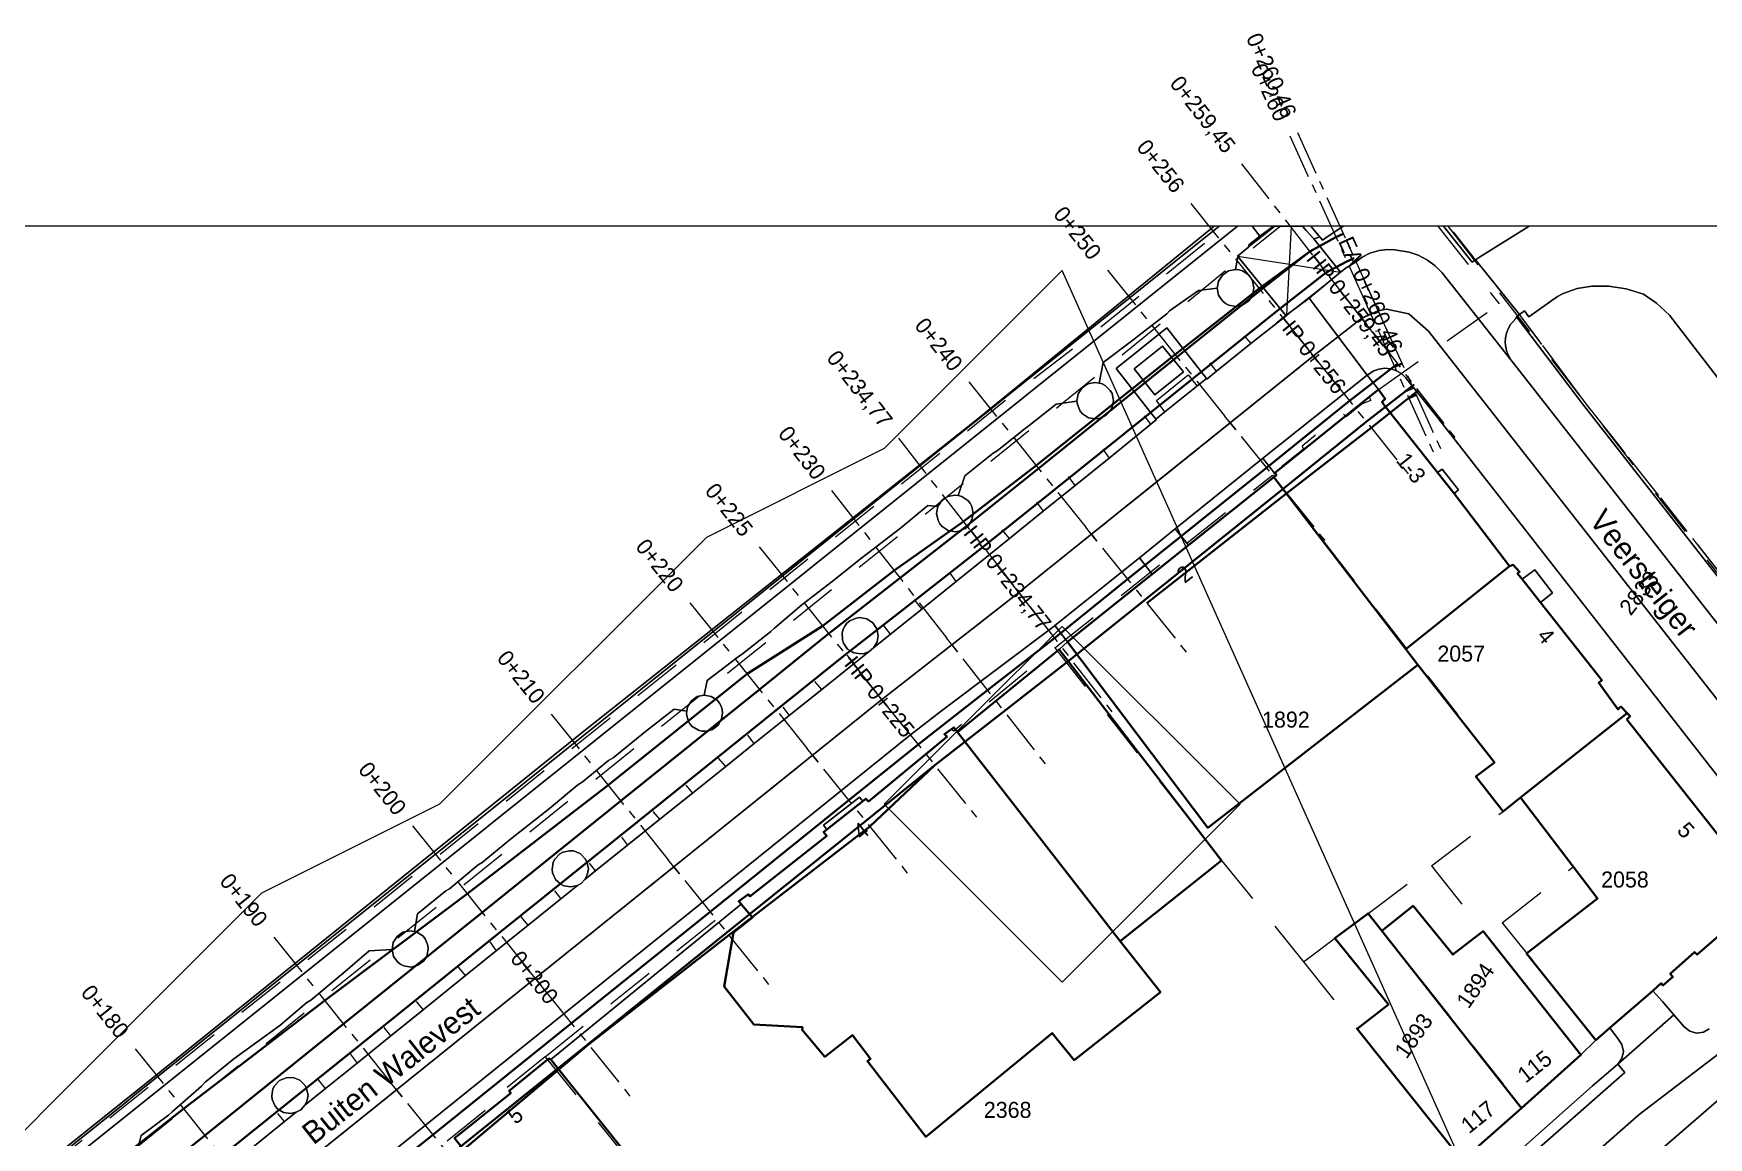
# Model space of a CAD drawing. Header units: metres. Extents: x 0 to 105485, y 0 to 425721.
# Drawn here: x 105034.7 to 105128.8, y 425658.8 to 425720.8 of the extents above; entities that cross this region are included whole.
import ezdxf
from ezdxf.enums import TextEntityAlignment as Align

# ---------------------------------------------------------------- set-up
doc = ezdxf.new("R2010")
doc.units = ezdxf.units.M
doc.header["$MEASUREMENT"] = 0
for name, pattern in [('AM-AS-SO', [16, 10, -2, 2, -2]), ('IE-TERREINAFSCHEIDING_KUNSTMATIG-SO', [11, 4, -1, 4, -2]), ('KG-PERCEEL-SO', [19, 5.5, -4, 5.5, -4]), ('ZZ-CENTER-SO', [8, 5, -1, 1, -1])]:
    doc.linetypes.add(name, pattern=pattern)
for name, color, linetype, lineweight in [('B-XX-AM-AS-G', 10, 'AM-AS-SO', 18), ('B-XX-AM-KILOMETRERING-G', 7, 'Continuous', 18), ('B-XX-AM-KILOMETRERING-T', 7, 'Continuous', 18), ('B-XX-AM-TANGENTPUNT-G', 7, 'Continuous', 18), ('B-XX-AM-TANGENTPUNT-T', 7, 'Continuous', 18), ('B-XX-GK-KADEMUUR-G', 150, 'Continuous', 18), ('B-XX-GR-BOOM-G', 90, 'Continuous', 13), ('B-XX-IE-AFVAL APART PLAATS-G', 7, 'Continuous', 18), ('B-XX-IE-MEUBILAIR-G', 7, 'Continuous', 18), ('B-XX-IE-MEUBILAIR_WATERWEGMEUBILAIR-G', 150, 'Continuous', 18), ('B-XX-IE-MEUBILAIR_WEGMEUBILAIR_AFVALBAK-G', 7, 'Continuous', 18), ('B-XX-IE-TERREINAFSCHEIDING_KUNSTMATIG_HEKWERK-G', 20, 'IE-TERREINAFSCHEIDING_KUNSTMATIG-SO', 18), ('B-XX-KG-GRENS_PERCEEL-G', 150, 'KG-PERCEEL-SO', 18), ('B-XX-KG-GRENS_PERCEEL-T', 150, 'KG-PERCEEL-SO', 18), ('B-XX-OG-BEBOUWING-G', 7, 'Continuous', 35), ('B-XX-OG-BEBOUWING_HUISNUMMER-T', 7, 'Continuous', 18), ('B-XX-OG-BEBOUWING_STRAATNAAM-T', 7, 'Continuous', 18), ('B-XX-OG-BEBOUWING_TRAP-G', 7, 'Continuous', 18), ('B-XX-OG-GRENS-G', 7, 'Continuous', 18), ('B-XX-OG-TERREIN_ERF-G', 7, 'Continuous', 18), ('B-XX-OG-WATER-G', 130, 'Continuous', 18), ('B-XX-VH-GESLOTENVERHARDING_BETON-G', 10, 'Continuous', 18), ('B-XX-VH-ONVERHARD_ZAND-G', 210, 'Continuous', 18), ('B-XX-VH-OPENVERHARDING-G', 90, 'Continuous', 18), ('B-XX-VH-OPENVERHARDING_BETONSTRAATSTEEN-G', 90, 'Continuous', 18), ('B-XX-VH-OPENVERHARDING_TEGEL-G', 90, 'Continuous', 18), ('B-XX-VW-MARKERING-G', 7, 'Continuous', 18), ('N-XX-AL-VERWIJZING_DOORSNEDE-G', 7, 'ZZ-CENTER-SO', 18), ('N-XX-AL-VERWIJZING_DOORSNEDE-T', 7, 'ZZ-CENTER-SO', 18), ('N-XX-AM-AS-G', 10, 'AM-AS-SO', 18), ('N-XX-GR-GRAS_BERM-G', 80, 'Continuous', 35), ('N-XX-GW-TALUD_KRUIN-G', 90, 'Continuous', 35), ('N-XX-GW-TALUD_TEEN-G', 90, 'Continuous', 35), ('N-XX-VH-GESLOTENVERHARDING_ASFALT-G', 10, 'Continuous', 35)]:
    doc.layers.add(name, color=color, linetype=linetype, lineweight=lineweight)
doc.layers.add('GIS-WEGVAKKEN', color=2, linetype='Continuous')

msp = doc.modelspace()

# ---------------------------------------------------------------- linework, layer by layer
at = {"layer": 'B-XX-AM-AS-G', "ltscale": 0.5}
msp.add_lwpolyline([(104908.754, 425540.749), (104908.98, 425541.39), (104909.62, 425542.63), (104910.64, 425543.97), (104911.84, 425545.26), (104917.75, 425550.92), (104919.02, 425552.08), (104922.6, 425555.03), (104992.7, 425611.27), (105082.36, 425683.39), (105090.06, 425689.4), (105106.61, 425702.7), (105109.33, 425704.82), (105110.25, 425705.236)], dxfattribs=at)
at = {"layer": 'B-XX-AM-KILOMETRERING-G', "ltscale": 0.5, "flags": 128}
for points in [[(105110.038, 425704.592), (105109.626, 425705.503)], [(105102.246, 425698.552), (105101.62, 425699.331)], [(105094.451, 425692.287), (105093.825, 425693.067)], [(105086.609, 425686.072), (105085.993, 425686.86)], [(105078.777, 425679.866), (105078.15, 425680.645)], [(105070.985, 425673.598), (105070.358, 425674.378)], [(105063.663, 425666.746), (105062.096, 425668.694)], [(105055.401, 425661.063), (105054.774, 425661.842)]]:
    msp.add_lwpolyline(points, dxfattribs=at)
at = {"layer": 'B-XX-AM-TANGENTPUNT-G', "ltscale": 0.5, "flags": 128}
for points in [[(105110.559, 425703.243), (105108.101, 425706.397)], [(105111.075, 425703.414), (105109.425, 425707.058)], [(105107.863, 425701.141), (105105.357, 425704.259)], [(105091.291, 425687.823), (105088.829, 425690.977)], [(105083.614, 425681.832), (105081.106, 425684.948)]]:
    msp.add_lwpolyline(points, dxfattribs=at)
at = {"layer": 'B-XX-GK-KADEMUUR-G', "ltscale": 0.5}
msp.add_lwpolyline([(104988.189, 425618.588), (105102.35, 425710), (105101.317, 425710), (105084.298, 425696.356), (105083.73, 425695.9), (105062.371, 425678.777), (105061.777, 425678.3), (105040.373, 425661.141), (105039.799, 425660.682), (105017.558, 425642.902)], dxfattribs=at)
msp.add_lwpolyline([(105101.04, 425710), (105087.653, 425699.097), (105065.624, 425681.61), (105041.002, 425661.812), (105022.487, 425646.993), (105006.763, 425634.381), (105006.515, 425634.185), (105006.322, 425633.913), (105016.99, 425642.447), (105017.558, 425642.902), (105039.799, 425660.682), (105040.373, 425661.141), (105061.777, 425678.3), (105062.371, 425678.777), (105083.73, 425695.9), (105084.298, 425696.356), (105101.317, 425710)], close=True, dxfattribs=at)
at = {"layer": 'B-XX-GR-BOOM-G', "color": 0, "true_color": 0x604a38}
for points in [[(105102.258, 425706.62, 2.837), (105102.258, 425706.62, 5.637)], [(105122.321, 425706.183, 3.499), (105122.321, 425706.183, 6.299)], [(105119.733, 425704.763, 3.452), (105119.733, 425704.763, 6.252)], [(105125.827, 425703.093, 3.458), (105125.827, 425703.093, 6.258)], [(105121.433, 425702.425, 3.494), (105121.433, 425702.425, 6.294)], [(105094.292, 425700.159, 2.793), (105094.292, 425700.159, 5.593)], [(105128.745, 425696.277, 3.37), (105128.745, 425696.277, 6.17)], [(105086.502, 425693.817, 2.717), (105086.502, 425693.817, 5.517)], [(105081.079, 425686.874, 2.743), (105081.079, 425686.874, 5.543)], [(105072.356, 425682.539, 2.645), (105072.356, 425682.539, 5.445)], [(105064.982, 425673.683, 2.58), (105064.982, 425673.683, 5.38)], [(105055.842, 425669.359, 2.462), (105055.842, 425669.359, 5.262)], [(105049.223, 425661.119, 2.494), (105049.223, 425661.119, 5.294)], [(105080.991, 425659.439, 3.208), (105080.991, 425659.439, 6.008)]]:
    msp.add_polyline3d(points, dxfattribs=at)
at = {"layer": 'B-XX-IE-AFVAL APART PLAATS-G', "color": 0, "true_color": 0x604a38}
for points in [[(105098, 425702, 2.913), (105098, 425702, 4.413)], [(105096.271, 425699.47, 2.84), (105096.271, 425699.47, 4.34)]]:
    msp.add_polyline3d(points, dxfattribs=at)
at = {"layer": 'B-XX-IE-MEUBILAIR-G', "color": 0, "true_color": 0x604a38}
for points in [[(105106.445, 425709.537, 2.841), (105106.445, 425709.537, 4.341)], [(105111.446, 425708.975, 2.892), (105111.446, 425708.975, 4.392)], [(105108.722, 425707.824, 2.891), (105108.722, 425707.824, 4.391)], [(105109.441, 425706.902, 2.935), (105109.441, 425706.902, 4.435)], [(105093.65, 425702.681, 2.744), (105093.65, 425702.681, 4.244)], [(105112.324, 425700.784, 2.97), (105112.324, 425700.784, 4.47)], [(105097.309, 425700.266, 2.888), (105097.309, 425700.266, 5.888)], [(105112.353, 425699.96, 2.958), (105112.353, 425699.96, 5.958)], [(105112.353, 425698.633, 3.02), (105112.353, 425698.633, 4.52)], [(105104.776, 425697.745, 2.86), (105104.776, 425697.745, 4.36)], [(105114.055, 425697.765, 3.039), (105114.055, 425697.765, 6.039)], [(105103.779, 425696.743, 2.855), (105103.779, 425696.743, 5.855)], [(105116.006, 425695.351, 3.098), (105116.006, 425695.351, 6.098)], [(105117.837, 425692.991, 3.152), (105117.837, 425692.991, 6.152)], [(105119.708, 425690.541, 3.182), (105119.708, 425690.541, 6.182)], [(105086.428, 425688.124, 2.775), (105086.428, 425688.124, 4.275)], [(105121.663, 425688.106, 3.234), (105121.663, 425688.106, 6.234)], [(105092.218, 425687.417, 2.731), (105092.218, 425687.417, 5.731)], [(105089.747, 425685.783, 2.729), (105089.747, 425685.783, 4.229)], [(105123.466, 425685.748, 3.276), (105123.466, 425685.748, 6.276)], [(105125.814, 425682.942, 3.37), (105125.814, 425682.942, 6.37)], [(105127.768, 425680.27, 3.442), (105127.768, 425680.27, 6.442)], [(105058.989, 425674.897, 2.409), (105058.989, 425674.897, 3.909)], [(105072.832, 425672.443, 2.58), (105072.832, 425672.443, 4.08)], [(105051.724, 425669.097, 2.344), (105051.724, 425669.097, 3.844)], [(105067.562, 425668.923, 2.538), (105067.562, 425668.923, 4.038)], [(105127.048, 425666.344, 3.669), (105127.048, 425666.344, 6.669)], [(105128.58, 425665.416, 3.606), (105128.58, 425665.416, 6.606)], [(105064.667, 425664.035, 2.565), (105064.667, 425664.035, 4.065)], [(105123.561, 425663.347, 3.641), (105123.561, 425663.347, 6.641)], [(105121.428, 425661.48, 3.618), (105121.428, 425661.48, 6.618)], [(105058.735, 425661.101, 2.485), (105058.735, 425661.101, 3.985)], [(105121.045, 425660.536, 3.62), (105121.045, 425660.536, 5.12)], [(105119.159, 425659.428, 3.619), (105119.159, 425659.428, 6.619)]]:
    msp.add_polyline3d(points, dxfattribs=at)
at = {"layer": 'B-XX-IE-MEUBILAIR_WATERWEGMEUBILAIR-G', "color": 0, "true_color": 0x604a38}
for points in [[(105101.271, 425707.661, 2.804), (105101.271, 425707.661, 4.304)], [(105094.275, 425704.66, 2.727), (105094.275, 425704.66, 4.227)], [(105083.119, 425695.786, 2.618), (105083.119, 425695.786, 4.118)], [(105085.426, 425695.072, 2.65), (105085.426, 425695.072, 4.15)], [(105071.907, 425686.881, 2.429), (105071.907, 425686.881, 3.929)], [(105071.362, 425683.699, 2.612), (105071.362, 425683.699, 4.112)], [(105060.834, 425678.158, 2.391), (105060.834, 425678.158, 3.891)], [(105054.889, 425670.49, 2.401), (105054.889, 425670.49, 3.901)], [(105050.203, 425669.365, 2.309), (105050.203, 425669.365, 3.809)], [(105039.173, 425660.706, 2.231), (105039.173, 425660.706, 3.731)]]:
    msp.add_polyline3d(points, dxfattribs=at)
at = {"layer": 'B-XX-IE-MEUBILAIR_WEGMEUBILAIR_AFVALBAK-G', "color": 0, "true_color": 0x604a38}
msp.add_polyline3d([(105114.035, 425709.727, 3), (105114.035, 425709.727, 4.5)], dxfattribs=at)
at = {"layer": 'B-XX-IE-TERREINAFSCHEIDING_KUNSTMATIG_HEKWERK-G', "ltscale": 0.5, "flags": 128}
for points in [[(105115.728, 425708.105), (105114.218, 425710)], [(105118.194, 425705.026), (105115.728, 425708.105)], [(105130.979, 425688.581), (105121.947, 425700), (105118.194, 425705.026)]]:
    msp.add_lwpolyline(points, dxfattribs=at)
at = {"layer": 'B-XX-IE-TERREINAFSCHEIDING_KUNSTMATIG_HEKWERK-G', "color": 0, "ltscale": 0.5, "true_color": 0x8c7868}
for points in [[(105115.728, 425708.105, 3.081), (105114.218, 425710, 3.013)], [(105118.194, 425705.026, 3.25), (105116.961, 425706.566, 3.163), (105115.728, 425708.105, 3.081)], [(105130.979, 425688.581, 3.375), (105129.173, 425690.865, 3.292), (105127.366, 425693.149, 3.354), (105125.56, 425695.432, 3.371), (105123.753, 425697.716, 3.315), (105121.947, 425700, 3.276), (105120.696, 425701.675, 3.271), (105119.445, 425703.351, 3.311), (105118.194, 425705.026, 3.25)]]:
    msp.add_polyline3d(points, dxfattribs=at)
at = {"layer": 'B-XX-KG-GRENS_PERCEEL-G', "ltscale": 0.5, "flags": 128}
for points in [[(104925.279, 425566.445), (104931.178, 425572.18), (104938.894, 425579.771), (104955.444, 425592.789), (104971.281, 425605.474), (104988.867, 425619.423), (105000, 425628.403), (105008.053, 425635.091), (105031.76, 425654.106), (105060.197, 425676.823), (105089.053, 425700), (105094.55, 425704.236), (105101.68, 425710)], [(104940.248, 425577.935), (104954.517, 425589.239), (104969.941, 425601.563), (105000, 425625.681), (105004.34, 425629.216), (105020.105, 425641.933), (105047.531, 425663.873), (105075.134, 425686.023), (105085.069, 425694.023), (105092.463, 425700), (105104.745, 425710)], [(105113.599, 425710), (105117.046, 425705.625)], [(105114.158, 425710), (105136.951, 425680.656), (105139.665, 425680.227), (105149.853, 425688.187), (105149.941, 425688.078)], [(105110.254, 425700.8), (105117.046, 425705.625)], [(105110.254, 425700.8), (105109.751, 425700.38), (105109.842, 425700.202), (105109.348, 425700), (105108.443, 425699.276), (105108.264, 425699.454), (105105.973, 425697.633), (105106.063, 425697.455), (105104.784, 425696.44), (105104.605, 425696.559), (105104.159, 425696.2), (105104.308, 425695.992)], [(105110.254, 425700.8), (105110.644, 425700.297), (105110.467, 425700.117), (105110.537, 425700), (105113.572, 425696.127), (105113.839, 425696.336), (105114.765, 425695.176), (105114.527, 425694.967), (105117.632, 425690.892), (105117.84, 425690.952), (105118.198, 425690.565), (105118.079, 425690.476), (105122.826, 425684.467), (105122.647, 425684.318), (105123.752, 425682.8), (105123.871, 425683.009), (105124.246, 425682.614)], [(105092.083, 425686.29), (105104.308, 425695.992)], [(105104.308, 425695.992), (105116.787, 425679.84), (105115.746, 425679.063), (105117.268, 425677.1)], [(105074.324, 425672.051), (105074.86, 425672.44), (105074.95, 425672.321), (105079.263, 425675.724), (105079.084, 425675.932), (105081.463, 425677.813), (105081.613, 425677.664), (105086.044, 425681.306), (105085.866, 425681.424), (105086.282, 425681.723), (105086.401, 425681.634), (105092.083, 425686.29)], [(105092.083, 425686.29), (105101.456, 425674.332)], [(105124.246, 425682.614), (105118.25, 425677.876), (105121.213, 425673.987)], [(105132.14, 425672.598), (105131.632, 425673.163), (105131.513, 425673.044), (105124.229, 425682.265), (105124.408, 425682.444), (105124.246, 425682.614)], [(105113.249, 425674.039), (105117.268, 425677.1)], [(105101.456, 425674.332), (105106.053, 425668.651)], [(105109.682, 425671.368), (105113.249, 425674.039)], [(105113.249, 425674.039), (105121.641, 425663.406)], [(105117.222, 425670.842), (105121.213, 425673.987)], [(105122.473, 425664.241), (105126.161, 425667.435), (105126.251, 425667.316), (105126.816, 425667.793), (105126.667, 425667.972), (105128.035, 425669.195), (105128.184, 425669.047), (105130.236, 425670.837), (105130.087, 425671.016), (105131.515, 425672.299), (105131.634, 425672.18), (105132.14, 425672.598)], [(105063.438, 425663.305), (105074.324, 425672.051)], [(105106.053, 425668.651), (105109.682, 425671.368)], [(105109.682, 425671.368), (105118.323, 425660.448)], [(105117.222, 425670.842), (105122.473, 425664.241)], [(105106.053, 425668.651), (105114.979, 425657.467)], [(105121.641, 425663.406), (105122.473, 425664.241)], [(105063.438, 425663.305), (105061.158, 425661.458), (105061.304, 425661.268), (105054.913, 425656.119), (105054.781, 425656.291), (105052.609, 425654.531), (105052.736, 425654.365)], [(105063.438, 425663.305), (105085.348, 425636.177)], [(105118.323, 425660.448), (105121.641, 425663.406)], [(105114.979, 425657.467), (105118.323, 425660.448)]]:
    msp.add_lwpolyline(points, dxfattribs=at)
at = {"layer": 'B-XX-OG-BEBOUWING-G', "ltscale": 0.5}
for points in [[(105114.523, 425694.963), (105113.59, 425696.141), (105110.537, 425700), (105110.467, 425700.117), (105110.644, 425700.297), (105110.267, 425700.813), (105104.43, 425696.11), (105104.535, 425696.012), (105104.385, 425695.892), (105111.812, 425686.224), (105117.632, 425690.892)], [(105104.385, 425695.892), (105099.587, 425692.057), (105097.553, 425690.432), (105092.801, 425686.634), (105100.679, 425676.178), (105112.488, 425685.343), (105111.812, 425686.224)], [(105119.37, 425688.842), (105118.341, 425690.144), (105118.079, 425690.476), (105118.198, 425690.565), (105117.84, 425690.952), (105117.632, 425690.892), (105111.812, 425686.224), (105112.488, 425685.343), (105116.787, 425679.84), (105115.746, 425679.063), (105117.268, 425677.1), (105118.25, 425677.876), (105124.246, 425682.614), (105123.888, 425682.99), (105123.725, 425682.836), (105122.647, 425684.318), (105122.826, 425684.467)], [(105095.745, 425669.795), (105101.456, 425674.332), (105092.323, 425686.203), (105086.615, 425681.553)], [(105124.246, 425682.614), (105118.25, 425677.876), (105122.579, 425672.194), (105118.593, 425669.119), (105122.473, 425664.241), (105123.263, 425664.925), (105125.679, 425667.017), (105126.161, 425667.435), (105126.251, 425667.316), (105126.816, 425667.793), (105126.667, 425667.972), (105128.035, 425669.195), (105128.184, 425669.047), (105130.236, 425670.837), (105130.087, 425671.016), (105131.515, 425672.299), (105131.634, 425672.18), (105132.14, 425672.598), (105131.632, 425673.163), (105131.513, 425673.044), (105124.229, 425682.265), (105124.408, 425682.444)], [(105081.286, 425677.673), (105079.271, 425676.08), (105079.084, 425675.932), (105079.263, 425675.724), (105074.95, 425672.321), (105074.86, 425672.44), (105074.324, 425672.051), (105074.459, 425671.89), (105075.101, 425671.129), (105074.03, 425670.294), (105073.499, 425667.254), (105075.17, 425665.113), (105077.911, 425664.968), (105077.882, 425664.819), (105079.165, 425663.303), (105080.712, 425664.526), (105081.727, 425663.188), (105081.548, 425663.068), (105084.832, 425658.814), (105091.941, 425664.635), (105093.165, 425663.118), (105098.014, 425666.939), (105095.745, 425669.795), (105086.615, 425681.553), (105086.411, 425681.816), (105085.88, 425681.433), (105086.016, 425681.285), (105081.613, 425677.664), (105081.463, 425677.813)], [(105110.459, 425670.386), (105118.297, 425660.425), (105121.641, 425663.406), (105116.148, 425670.366), (105114.452, 425669.053), (105112.214, 425671.789)], [(105110.459, 425670.386), (105109.682, 425671.368), (105107.808, 425669.965), (105110.823, 425666.247), (105109.068, 425664.873), (105114.845, 425657.636), (105114.979, 425657.467), (105118.297, 425660.425)], [(105063.887, 425662.982), (105063.756, 425663.146), (105063.652, 425663.204), (105061.414, 425661.384), (105061.505, 425661.266), (105058.348, 425658.722), (105075.567, 425637.097), (105081.008, 425641.597)]]:
    msp.add_lwpolyline(points, close=True, dxfattribs=at)
at = {"layer": 'B-XX-OG-BEBOUWING_TRAP-G', "ltscale": 0.5}
msp.add_lwpolyline([(105081.286, 425677.673), (105081.106, 425677.901), (105079.083, 425676.319), (105079.271, 425676.08)], close=True, dxfattribs=at)
at = {"layer": 'B-XX-OG-GRENS-G'}
msp.add_polyline3d([(105327.5, 425182.5, 1.298), (105092.5, 425707.5, 2.772), (105087.5, 425702.5, 2.597), (105082.5, 425697.5, 2.5), (105072.5, 425692.5, 2.467), (105067.5, 425687.5, 2.423), (105062.5, 425682.5, 2.338), (105057.5, 425677.5, 2.328), (105047.5, 425672.5, 2.318), (105042.5, 425667.5, 2.29), (105037.5, 425662.5, 2.122), (105032.5, 425657.5, 2.213)], dxfattribs=at)
msp.add_polyline3d([(105092.5, 425687.5, 2.804), (105102.5, 425677.5, 3.188), (105097.5, 425672.5, 3.361), (105092.5, 425667.5, 3.333), (105082.5, 425677.5, 2.709), (105087.5, 425682.5, 2.807)], close=True, dxfattribs=at)
at = {"layer": 'B-XX-OG-TERREIN_ERF-G', "ltscale": 0.5}
msp.add_lwpolyline([(105113.925, 425710), (105115.532, 425707.977), (105115.728, 425708.105), (105115.947, 425708.247), (105118.729, 425710)], close=True, dxfattribs=at)
for points in [[(105136.907, 425710), (105118.729, 425710), (105115.947, 425708.247), (105115.728, 425708.105), (105118.194, 425705.026), (105118.467, 425705.229), (105118.714, 425704.904), (105120.336, 425706.045), (105120.649, 425706.208), (105121.437, 425706.493), (105122.266, 425706.623), (105123.193, 425706.624), (105124.192, 425706.473), (105125.155, 425706.166), (105125.883, 425705.67), (105126.621, 425704.986), (105132.895, 425696.848)], [(105132.895, 425696.848), (105126.621, 425704.986), (105125.883, 425705.67), (105125.155, 425706.166), (105124.192, 425706.473), (105123.193, 425706.624), (105122.266, 425706.623), (105121.437, 425706.493), (105120.649, 425706.208), (105120.336, 425706.045), (105118.714, 425704.904), (105118.467, 425705.229), (105118.194, 425705.026), (105118.023, 425704.899), (105121.735, 425700), (105130.772, 425688.442)], [(105114.845, 425657.636), (105109.068, 425664.873), (105110.823, 425666.247), (105107.808, 425669.965), (105109.682, 425671.368), (105110.459, 425670.386), (105112.214, 425671.789), (105114.452, 425669.053), (105116.148, 425670.366), (105121.641, 425663.406), (105122.473, 425664.241), (105118.593, 425669.119), (105122.579, 425672.194), (105118.25, 425677.876), (105117.268, 425677.1), (105115.746, 425679.063), (105116.787, 425679.84), (105112.488, 425685.343), (105100.679, 425676.178), (105092.801, 425686.634), (105092.323, 425686.203), (105101.456, 425674.332), (105095.745, 425669.795), (105098.014, 425666.939), (105093.165, 425663.118), (105091.941, 425664.635), (105084.832, 425658.814), (105081.548, 425663.068), (105081.727, 425663.188), (105080.712, 425664.526), (105079.165, 425663.303), (105077.882, 425664.819), (105077.911, 425664.968), (105075.17, 425665.113), (105073.499, 425667.254), (105074.03, 425670.294), (105075.101, 425671.129), (105074.459, 425671.89), (105063.756, 425663.146), (105063.887, 425662.982), (105081.008, 425641.597)]]:
    msp.add_lwpolyline(points, dxfattribs=at)
at = {"layer": 'B-XX-OG-WATER-G', "ltscale": 0.5}
msp.add_lwpolyline([(104941.903, 425710), (105006.515, 425634.185), (105006.763, 425634.381), (105022.487, 425646.993), (105041.002, 425661.812), (105065.624, 425681.61), (105087.653, 425699.097), (105101.04, 425710)], close=True, dxfattribs=at)
at = {"layer": 'B-XX-VH-GESLOTENVERHARDING_BETON-G', "ltscale": 0.5}
for points in [[(105097.697, 425700.521), (105099.304, 425701.804), (105098.126, 425703.244), (105096.537, 425701.975)], [(105113.59, 425696.141), (105114.523, 425694.963), (105114.765, 425695.176), (105113.839, 425696.336)], [(105099.587, 425692.057), (105098.848, 425692.982), (105096.83, 425691.358), (105097.553, 425690.432)], [(105118.341, 425690.144), (105119.37, 425688.842), (105120.047, 425689.377), (105119.062, 425690.686)]]:
    msp.add_lwpolyline(points, close=True, dxfattribs=at)
at = {"layer": 'B-XX-VH-ONVERHARD_ZAND-G', "ltscale": 0.5}
for points in [[(105101.205, 425706.514), (105101.287, 425706.118), (105101.384, 425705.94), (105101.515, 425705.784), (105101.673, 425705.656), (105101.853, 425705.562), (105102.25, 425705.487), (105102.646, 425705.571), (105102.979, 425705.799), (105103.199, 425706.138), (105103.273, 425706.521), (105103.194, 425706.918), (105103.098, 425707.097), (105102.969, 425707.253), (105102.632, 425707.477), (105102.438, 425707.536), (105102.235, 425707.555), (105101.839, 425707.474), (105101.504, 425707.248), (105101.282, 425706.911)], [(105094.573, 425701.166), (105094.338, 425701.211), (105093.944, 425701.128), (105093.612, 425700.9), (105093.394, 425700.561), (105093.323, 425700.165), (105093.347, 425699.964), (105093.509, 425699.596), (105093.642, 425699.443), (105093.982, 425699.228), (105094.379, 425699.161), (105094.58, 425699.187), (105094.946, 425699.353), (105095.221, 425699.648), (105095.309, 425699.83), (105095.373, 425700.186), (105095.294, 425700.581), (105095.198, 425700.759), (105094.912, 425701.042), (105094.733, 425701.136)], [(105086.658, 425694.861), (105086.456, 425694.879), (105086.061, 425694.798), (105085.883, 425694.701), (105085.728, 425694.571), (105085.507, 425694.233), (105085.433, 425693.836), (105085.518, 425693.442), (105085.616, 425693.264), (105085.747, 425693.11), (105086.086, 425692.891), (105086.483, 425692.82), (105086.685, 425692.844), (105087.054, 425693.006), (105087.208, 425693.138), (105087.424, 425693.479), (105087.493, 425693.85), (105087.414, 425694.245), (105087.318, 425694.424), (105087.189, 425694.58), (105086.853, 425694.803)], [(105082.079, 425687.362), (105081.854, 425687.695), (105081.518, 425687.915), (105081.123, 425687.989), (105080.922, 425687.966), (105080.554, 425687.806), (105080.4, 425687.675), (105080.276, 425687.517), (105080.184, 425687.336), (105080.131, 425687.142), (105080.141, 425686.74), (105080.205, 425686.549), (105080.439, 425686.222), (105080.567, 425686.143), (105080.781, 425686.011), (105081.177, 425685.948), (105081.377, 425685.976), (105081.655, 425686.094), (105081.897, 425686.288), (105082.098, 425686.625), (105082.158, 425686.968)], [(105072.375, 425683.635), (105071.984, 425683.548), (105071.657, 425683.318), (105071.445, 425682.978), (105071.405, 425682.732), (105071.38, 425682.583), (105071.474, 425682.194), (105071.576, 425682.02), (105071.711, 425681.871), (105072.054, 425681.665), (105072.249, 425681.616), (105072.45, 425681.607), (105072.649, 425681.638), (105072.838, 425681.708), (105073.156, 425681.951), (105073.356, 425682.298), (105073.408, 425682.62), (105073.389, 425682.821), (105073.329, 425683.013), (105073.234, 425683.19), (105073.105, 425683.344), (105072.769, 425683.563)], [(105065.869, 425673.87), (105065.79, 425674.264), (105065.694, 425674.441), (105065.408, 425674.723), (105065.035, 425674.873), (105064.834, 425674.89), (105064.442, 425674.805), (105064.266, 425674.707), (105063.988, 425674.417), (105063.897, 425674.237), (105063.83, 425673.841), (105063.855, 425673.641), (105064.021, 425673.275), (105064.314, 425673.002), (105064.496, 425672.913), (105064.893, 425672.851), (105065.257, 425672.938), (105065.456, 425673.05), (105065.662, 425673.263), (105065.811, 425673.531)], [(105056.093, 425670.342), (105055.843, 425670.388), (105055.451, 425670.303), (105055.121, 425670.074), (105054.906, 425669.735), (105054.839, 425669.339), (105054.929, 425668.948), (105055.164, 425668.622), (105055.324, 425668.5), (105055.506, 425668.412), (105055.902, 425668.35), (105056.292, 425668.446), (105056.614, 425668.686), (105056.734, 425668.848), (105056.819, 425669.031), (105056.877, 425669.369), (105056.857, 425669.57), (105056.702, 425669.94), (105056.573, 425670.095), (105056.238, 425670.315)], [(105050.059, 425660.799), (105050.116, 425661.134), (105050.037, 425661.527), (105049.983, 425661.627), (105049.941, 425661.704), (105049.655, 425661.986), (105049.283, 425662.135), (105048.881, 425662.129), (105048.514, 425661.969), (105048.237, 425661.678), (105048.146, 425661.498), (105048.079, 425661.103), (105048.105, 425660.903), (105048.271, 425660.538), (105048.405, 425660.387), (105048.747, 425660.177), (105049.144, 425660.116), (105049.453, 425660.19), (105049.706, 425660.317), (105049.946, 425660.588)]]:
    msp.add_lwpolyline(points, close=True, dxfattribs=at)
at = {"layer": 'B-XX-VH-OPENVERHARDING-G', "ltscale": 0.5}
for points in [[(105040.419, 425657.609), (105040.748, 425658.889), (105042.274, 425660.018), (105042.492, 425660.219), (105044.123, 425661.656), (105044.332, 425661.875), (105045.951, 425663.199), (105048.527, 425665.06), (105050.054, 425666.358), (105050.283, 425666.485), (105051.87, 425667.814), (105052.08, 425667.98), (105053.552, 425669.261), (105054.839, 425669.339), (105054.906, 425669.735), (105055.121, 425670.074), (105055.451, 425670.303), (105055.843, 425670.388), (105056.093, 425670.342), (105056.277, 425671.336), (105057.863, 425672.638), (105058.058, 425672.749), (105059.681, 425674.092), (105059.895, 425674.231), (105061.492, 425675.533), (105063.686, 425677.268), (105065.269, 425678.585), (105065.527, 425678.743), (105066.994, 425679.954), (105067.26, 425680.108), (105068.87, 425681.416), (105069.077, 425681.589), (105070.688, 425682.85), (105071.405, 425682.732), (105071.445, 425682.978), (105071.657, 425683.318), (105071.984, 425683.548), (105072.375, 425683.635), (105072.544, 425684.451), (105074.292, 425685.784), (105074.522, 425685.954), (105076.131, 425687.217), (105076.328, 425687.396), (105077.865, 425688.705), (105079.734, 425690.145), (105081.163, 425691.292), (105081.549, 425691.591), (105083.089, 425692.782), (105083.4, 425693.013), (105084.951, 425694.297), (105085.507, 425694.233), (105085.728, 425694.571), (105085.883, 425694.701), (105086.061, 425694.798), (105086.456, 425694.879), (105086.658, 425694.861), (105087.017, 425695.953), (105088.614, 425697.242), (105088.834, 425697.371), (105090.415, 425698.623), (105090.643, 425698.793), (105092.152, 425699.988), (105093.323, 425700.165), (105093.394, 425700.561), (105093.612, 425700.9), (105093.944, 425701.128), (105094.338, 425701.211), (105094.573, 425701.166), (105094.795, 425702.338), (105096.544, 425703.634), (105096.734, 425703.788), (105098.366, 425705.074), (105098.517, 425705.238), (105100.156, 425706.372), (105101.205, 425706.514), (105101.282, 425706.911), (105101.504, 425707.248), (105101.839, 425707.474), (105102.235, 425707.555), (105102.358, 425708.298), (105102.344, 425708.316), (105102.962, 425708.808), (105102.978, 425708.948), (105103.61, 425709.429), (105103.169, 425710), (105102.35, 425710), (104988.189, 425618.588)], [(105046.804, 425658.052), (105048.795, 425659.659), (105049.453, 425660.19), (105049.144, 425660.116), (105048.747, 425660.177), (105048.405, 425660.387), (105048.271, 425660.538), (105048.105, 425660.903), (105048.079, 425661.103), (105048.146, 425661.498), (105048.237, 425661.678), (105048.514, 425661.969), (105048.881, 425662.129), (105049.283, 425662.135), (105049.655, 425661.986), (105049.941, 425661.704), (105049.983, 425661.627), (105050.037, 425661.527), (105050.116, 425661.134), (105050.059, 425660.799), (105049.946, 425660.588), (105051.105, 425661.524), (105052.878, 425662.956), (105054.77, 425664.484), (105056.581, 425665.946), (105058.966, 425667.873), (105060.697, 425669.27), (105062.479, 425670.709), (105064.321, 425672.187), (105065.257, 425672.938), (105064.893, 425672.851), (105064.496, 425672.913), (105064.314, 425673.002), (105064.021, 425673.275), (105063.855, 425673.641), (105063.83, 425673.841), (105063.897, 425674.237), (105063.988, 425674.417), (105064.266, 425674.707), (105064.442, 425674.805), (105064.834, 425674.89), (105065.035, 425674.873), (105065.408, 425674.723), (105065.694, 425674.441), (105065.79, 425674.264), (105065.869, 425673.87), (105065.811, 425673.531), (105065.662, 425673.263), (105066.269, 425673.75), (105068.077, 425675.201), (105069.891, 425676.656), (105071.72, 425678.123), (105073.587, 425679.621), (105075.19, 425680.907), (105077.157, 425682.485), (105078.98, 425683.948), (105080.804, 425685.411), (105081.655, 425686.094), (105081.377, 425685.976), (105081.177, 425685.948), (105080.781, 425686.011), (105080.567, 425686.143), (105080.439, 425686.222), (105080.205, 425686.549), (105080.141, 425686.74), (105080.131, 425687.142), (105080.184, 425687.336), (105080.276, 425687.517), (105080.4, 425687.675), (105080.554, 425687.806), (105080.922, 425687.966), (105081.123, 425687.989), (105081.518, 425687.915), (105081.854, 425687.695), (105082.079, 425687.362), (105082.158, 425686.968), (105082.098, 425686.625), (105081.897, 425686.288), (105082.854, 425687.056), (105084.6, 425688.457), (105086.545, 425690.028), (105089.526, 425692.436), (105091.428, 425693.972), (105093.221, 425695.42), (105095.127, 425696.96), (105097.482, 425698.863), (105097.782, 425699.105), (105097.755, 425699.14), (105095.533, 425701.989), (105098.383, 425704.273), (105100.602, 425701.424), (105100.622, 425701.398), (105101.165, 425701.837), (105103.102, 425703.402), (105105.075, 425704.953), (105105.063, 425704.968), (105102.358, 425708.298), (105102.235, 425707.555), (105102.438, 425707.536), (105102.632, 425707.477), (105102.969, 425707.253), (105103.098, 425707.097), (105103.194, 425706.918), (105103.273, 425706.521), (105103.199, 425706.138), (105102.979, 425705.799), (105102.646, 425705.571), (105102.25, 425705.487), (105101.853, 425705.562), (105101.673, 425705.656), (105101.515, 425705.784), (105101.384, 425705.94), (105101.287, 425706.118), (105101.205, 425706.514), (105100.156, 425706.372), (105098.517, 425705.238), (105098.366, 425705.074), (105096.734, 425703.788), (105096.544, 425703.634), (105094.795, 425702.338), (105094.573, 425701.166), (105094.733, 425701.136), (105094.912, 425701.042), (105095.198, 425700.759), (105095.294, 425700.581), (105095.373, 425700.186), (105095.309, 425699.83), (105095.221, 425699.648), (105094.946, 425699.353), (105094.58, 425699.187), (105094.379, 425699.161), (105093.982, 425699.228), (105093.642, 425699.443), (105093.509, 425699.596), (105093.347, 425699.964), (105093.323, 425700.165), (105092.152, 425699.988), (105090.643, 425698.793), (105090.415, 425698.623), (105088.834, 425697.371), (105088.614, 425697.242), (105087.017, 425695.953), (105086.658, 425694.861), (105086.853, 425694.803), (105087.189, 425694.58), (105087.318, 425694.424), (105087.414, 425694.245), (105087.493, 425693.85), (105087.424, 425693.479), (105087.208, 425693.138), (105087.054, 425693.006), (105086.685, 425692.844), (105086.483, 425692.82), (105086.086, 425692.891), (105085.747, 425693.11), (105085.616, 425693.264), (105085.518, 425693.442), (105085.433, 425693.836), (105085.507, 425694.233), (105084.951, 425694.297), (105083.4, 425693.013), (105083.089, 425692.782), (105081.549, 425691.591), (105081.163, 425691.292), (105079.734, 425690.145), (105077.865, 425688.705), (105076.328, 425687.396), (105076.131, 425687.217), (105074.522, 425685.954), (105074.292, 425685.784), (105072.544, 425684.451), (105072.375, 425683.635), (105072.769, 425683.563), (105073.105, 425683.344), (105073.234, 425683.19), (105073.329, 425683.013), (105073.389, 425682.821), (105073.408, 425682.62), (105073.356, 425682.298), (105073.156, 425681.951), (105072.838, 425681.708), (105072.649, 425681.638), (105072.45, 425681.607), (105072.249, 425681.616), (105072.054, 425681.665), (105071.711, 425681.871), (105071.576, 425682.02), (105071.474, 425682.194), (105071.38, 425682.583), (105071.405, 425682.732), (105070.688, 425682.85), (105069.077, 425681.589), (105068.87, 425681.416), (105067.26, 425680.108), (105066.994, 425679.954), (105065.527, 425678.743), (105065.269, 425678.585), (105063.686, 425677.268), (105061.492, 425675.533), (105059.895, 425674.231), (105059.681, 425674.092), (105058.058, 425672.749), (105057.863, 425672.638), (105056.277, 425671.336), (105056.093, 425670.342), (105056.238, 425670.315), (105056.573, 425670.095), (105056.702, 425669.94), (105056.857, 425669.57), (105056.877, 425669.369), (105056.819, 425669.031), (105056.734, 425668.848), (105056.614, 425668.686), (105056.292, 425668.446), (105055.902, 425668.35), (105055.506, 425668.412), (105055.324, 425668.5), (105055.164, 425668.622), (105054.929, 425668.948), (105054.839, 425669.339), (105053.552, 425669.261), (105052.08, 425667.98), (105051.87, 425667.814), (105050.283, 425666.485), (105050.054, 425666.358), (105048.527, 425665.06), (105045.951, 425663.199), (105044.332, 425661.875), (105044.123, 425661.656), (105042.492, 425660.219), (105042.274, 425660.018), (105040.748, 425658.889), (105040.419, 425657.609)], [(105135.225, 425680.108), (105117.862, 425702.287), (105117.709, 425702.48), (105113.842, 425707.366), (105113.445, 425707.769), (105113.023, 425708.083), (105112.489, 425708.361), (105111.989, 425708.528), (105111.186, 425708.656), (105110.778, 425708.674), (105110.304, 425708.621), (105109.781, 425708.468), (105109.354, 425708.255), (105108.968, 425707.976), (105108.447, 425707.647), (105108.136, 425707.408), (105106.369, 425705.949), (105109.639, 425701.62), (105110.012, 425701.867), (105110.287, 425701.965), (105110.624, 425702.01), (105110.962, 425701.976), (105111.284, 425701.866), (105111.572, 425701.685), (105111.781, 425701.481), (105113.521, 425699.321), (105133.235, 425674.07)], [(105011.016, 425622.678), (105083.964, 425681.399), (105085.707, 425682.752), (105092.045, 425687.507), (105092.089, 425687.543), (105096.83, 425691.358), (105098.848, 425692.982), (105103.749, 425696.927), (105109.639, 425701.62), (105106.369, 425705.949), (105105.063, 425704.968), (105105.075, 425704.953), (105103.102, 425703.402), (105101.165, 425701.837), (105100.622, 425701.398), (105100.602, 425701.424), (105098.27, 425699.553), (105097.755, 425699.14), (105097.782, 425699.105), (105097.482, 425698.863), (105095.127, 425696.96), (105093.221, 425695.42), (105091.428, 425693.972), (105089.526, 425692.436), (105086.545, 425690.028), (105084.6, 425688.457), (105082.854, 425687.056), (105081.897, 425686.288), (105081.655, 425686.094), (105080.804, 425685.411), (105078.98, 425683.948), (105077.157, 425682.485), (105075.19, 425680.907), (105073.587, 425679.621), (105071.72, 425678.123), (105069.891, 425676.656), (105068.077, 425675.201), (105066.269, 425673.75), (105065.662, 425673.263), (105065.456, 425673.05), (105065.257, 425672.938), (105064.321, 425672.187), (105062.479, 425670.709), (105060.697, 425669.27), (105058.966, 425667.873), (105056.581, 425665.946), (105054.77, 425664.484), (105052.878, 425662.956), (105051.105, 425661.524), (105049.946, 425660.588), (105049.706, 425660.317), (105049.453, 425660.19), (105048.795, 425659.659), (105046.804, 425658.052)], [(105133.235, 425674.07), (105113.521, 425699.321), (105111.781, 425701.481), (105111.572, 425701.685), (105111.284, 425701.866), (105110.962, 425701.976), (105110.624, 425702.01), (105110.287, 425701.965), (105110.012, 425701.867), (105109.639, 425701.62), (105110.267, 425700.813), (105110.644, 425700.297), (105110.467, 425700.117), (105110.537, 425700), (105113.59, 425696.141), (105113.839, 425696.336), (105114.765, 425695.176), (105114.523, 425694.963), (105117.632, 425690.892), (105117.84, 425690.952), (105118.198, 425690.565), (105118.079, 425690.476), (105118.341, 425690.144), (105119.062, 425690.686), (105120.047, 425689.377), (105119.37, 425688.842), (105122.826, 425684.467), (105122.647, 425684.318), (105123.725, 425682.836), (105123.888, 425682.99), (105124.246, 425682.614), (105124.408, 425682.444), (105124.229, 425682.265), (105131.513, 425673.044)], [(105058.348, 425658.722), (105061.505, 425661.266), (105061.414, 425661.384), (105063.652, 425663.204), (105063.756, 425663.146), (105074.459, 425671.89), (105074.324, 425672.051), (105074.86, 425672.44), (105074.95, 425672.321), (105079.263, 425675.724), (105079.084, 425675.932), (105079.271, 425676.08), (105079.083, 425676.319), (105081.106, 425677.901), (105081.286, 425677.673), (105081.463, 425677.813), (105081.613, 425677.664), (105086.016, 425681.285), (105085.88, 425681.433), (105086.411, 425681.816), (105086.615, 425681.553), (105092.323, 425686.203), (105092.801, 425686.634), (105092.089, 425687.543), (105092.045, 425687.507), (105085.707, 425682.752), (105083.964, 425681.399), (105011.016, 425622.678)], [(105130.236, 425670.837), (105128.184, 425669.047), (105128.035, 425669.195), (105126.667, 425667.972), (105126.816, 425667.793), (105126.251, 425667.316), (105126.161, 425667.435), (105125.679, 425667.017), (105126.22, 425666.419), (105126.864, 425665.671), (105127.451, 425664.988), (105127.757, 425664.742), (105128.135, 425664.638), (105128.524, 425664.691), (105128.851, 425664.886)], [(105128.851, 425664.886), (105128.524, 425664.691), (105128.135, 425664.638), (105127.757, 425664.742), (105127.451, 425664.988), (105126.864, 425665.671), (105123.721, 425662.885), (105124.112, 425662.43), (105102.099, 425643.069)], [(105124.483, 425656.643), (105132.03, 425663.199)]]:
    msp.add_lwpolyline(points, dxfattribs=at)
for points in [[(105106.633, 425709.28), (105106.201, 425709.743), (105106.003, 425710), (105104.361, 425710), (105103.61, 425709.429), (105102.978, 425708.948), (105102.962, 425708.808), (105102.344, 425708.316), (105102.358, 425708.298), (105105.063, 425704.968), (105106.369, 425705.949), (105108.136, 425707.408)], [(105103.169, 425710), (105103.61, 425709.429), (105104.361, 425710), (105106.003, 425710), (105106.201, 425709.743), (105106.633, 425709.28), (105106.827, 425709.341), (105106.972, 425709.386), (105106.92, 425709.45), (105106.472, 425710)], [(105113.925, 425710), (105108.279, 425710), (105107.315, 425709.33), (105107.125, 425709.198), (105106.972, 425709.386), (105106.827, 425709.341), (105106.633, 425709.28), (105108.136, 425707.408), (105108.447, 425707.647), (105108.968, 425707.976), (105109.354, 425708.255), (105109.781, 425708.468), (105110.304, 425708.621), (105110.778, 425708.674), (105111.186, 425708.656), (105111.989, 425708.528), (105112.489, 425708.361), (105113.023, 425708.083), (105113.445, 425707.769), (105113.842, 425707.366), (105117.709, 425702.48), (105117.482, 425702.932), (105117.418, 425703.19), (105117.393, 425703.455), (105117.409, 425703.721), (105117.463, 425703.981), (105117.556, 425704.23), (105117.686, 425704.462), (105117.991, 425704.808), (105118.023, 425704.899), (105118.194, 425705.026), (105115.728, 425708.105), (105115.532, 425707.977)], [(105118.023, 425704.899), (105117.991, 425704.808), (105117.686, 425704.462), (105117.556, 425704.23), (105117.463, 425703.981), (105117.409, 425703.721), (105117.393, 425703.455), (105117.418, 425703.19), (105117.482, 425702.932), (105117.709, 425702.48), (105117.862, 425702.287), (105135.225, 425680.108), (105136.471, 425681.139), (105132.742, 425685.944), (105132.934, 425686.109), (105130.979, 425688.581), (105130.772, 425688.442), (105121.735, 425700)], [(105110.267, 425700.813), (105109.639, 425701.62), (105103.749, 425696.927), (105103.808, 425696.892), (105104.43, 425696.11)], [(105081.286, 425677.673), (105081.106, 425677.901), (105079.083, 425676.319), (105079.271, 425676.08)], [(105126.864, 425665.671), (105126.22, 425666.419), (105125.679, 425667.017), (105123.263, 425664.925), (105123.761, 425664.282), (105123.951, 425663.989), (105124.028, 425663.6), (105123.947, 425663.211), (105123.721, 425662.885)], [(105118.082, 425657.926), (105122.279, 425661.646), (105123.721, 425662.885), (105123.947, 425663.211), (105124.028, 425663.6), (105123.951, 425663.989), (105123.761, 425664.282), (105123.263, 425664.925), (105122.473, 425664.241), (105121.641, 425663.406), (105118.297, 425660.425), (105114.979, 425657.467), (105100.406, 425644.484), (105095.424, 425640.101), (105095.828, 425639.697), (105096.14, 425639.459), (105096.521, 425639.362), (105096.908, 425639.424), (105097.265, 425639.656), (105100.201, 425642.199), (105101.703, 425643.52)], [(105130.257, 425658.233), (105134.219, 425661.628), (105133.113, 425662.819), (105133.399, 425663.095), (105133.1, 425663.339), (105132.728, 425663.443), (105132.346, 425663.39), (105132.03, 425663.199), (105124.483, 425656.643), (105120.766, 425653.353), (105120.521, 425653.023), (105120.418, 425652.625), (105120.474, 425652.218), (105120.664, 425651.882), (105121.332, 425651.108), (105121.547, 425651.279), (105123.389, 425652.749), (105123.148, 425653.05), (105128.111, 425656.987), (105128.34, 425656.702)], [(105123.721, 425662.885), (105122.279, 425661.646), (105118.082, 425657.926), (105101.703, 425643.52), (105102.099, 425643.069), (105124.112, 425662.43)]]:
    msp.add_lwpolyline(points, close=True, dxfattribs=at)
at = {"layer": 'B-XX-VH-OPENVERHARDING_BETONSTRAATSTEEN-G', "ltscale": 0.5}
for points in [[(105108.279, 425710), (105106.472, 425710), (105106.92, 425709.45), (105106.972, 425709.386), (105107.125, 425709.198), (105107.315, 425709.33)], [(105104.385, 425695.892), (105104.535, 425696.012), (105104.43, 425696.11), (105103.808, 425696.892), (105103.749, 425696.927), (105098.848, 425692.982), (105099.587, 425692.057)], [(105096.83, 425691.358), (105092.089, 425687.543), (105092.801, 425686.634), (105097.553, 425690.432)]]:
    msp.add_lwpolyline(points, close=True, dxfattribs=at)
at = {"layer": 'B-XX-VH-OPENVERHARDING_TEGEL-G', "ltscale": 0.5}
for points in [[(105097.755, 425699.14), (105098.27, 425699.553), (105100.602, 425701.424), (105098.383, 425704.273), (105095.533, 425701.989)], [(105097.697, 425700.521), (105096.537, 425701.975), (105098.126, 425703.244), (105099.304, 425701.804)]]:
    msp.add_lwpolyline(points, close=True, dxfattribs=at)
at = {"layer": 'B-XX-VW-MARKERING-G', "color": 0, "ltscale": 0.5, "true_color": 0x808080}
for points in [[(105104.459, 425710, 2.783), (105103.04, 425708.87, 2.778), (105102.344, 425708.316, 2.778), (105102.358, 425708.298, 2.779)], [(105105.263, 425707.844, 2.856), (105105.377, 425710, 2.798)], [(105106.003, 425710, 2.83), (105106.201, 425709.743, 2.836)], [(105108.136, 425707.408, 2.909), (105106.633, 425709.28, 2.844)], [(105102.358, 425708.298, 2.779), (105103.716, 425706.626, 2.859), (105105.075, 425704.953, 2.894), (105105.113, 425705.006, 2.893), (105106.614, 425706.199, 2.905), (105108.116, 425707.393, 2.91), (105105.263, 425707.844, 2.856)], [(105105.263, 425707.844, 2.856), (105102.358, 425708.298, 2.779)], [(105105.113, 425705.006, 2.893), (105105.263, 425707.844, 2.856)], [(105102.721, 425703.825, 2.897), (105103.102, 425703.402, 2.908)], [(105098.27, 425699.553, 2.894), (105097.794, 425700.187, 2.894), (105099.574, 425701.64, 2.897), (105100.074, 425701.001, 2.907)], [(105101.165, 425701.837, 2.908), (105100.799, 425702.313, 2.907)], [(105097.482, 425698.863, 2.887), (105097.111, 425699.337, 2.874)], [(105094.773, 425697.455, 2.839), (105095.127, 425696.96, 2.845)], [(105093.221, 425695.42, 2.833), (105092.849, 425695.926, 2.824)], [(105091.049, 425694.481, 2.809), (105091.428, 425693.972, 2.822)], [(105089.526, 425692.436, 2.809), (105089.114, 425692.921, 2.799)], [(105086.545, 425690.028, 2.784), (105086.163, 425690.55, 2.775)], [(105084.2, 425688.971, 2.75), (105084.6, 425688.457, 2.744)], [(105082.854, 425687.056, 2.774), (105082.462, 425687.559, 2.807)], [(105080.402, 425685.875, 2.745), (105080.804, 425685.411, 2.749)], [(105078.98, 425683.948, 2.712), (105078.599, 425684.403, 2.702)], [(105076.803, 425682.951, 2.669), (105077.157, 425682.485, 2.676)], [(105075.19, 425680.907, 2.657), (105074.83, 425681.377, 2.641)], [(105073.587, 425679.621, 2.642), (105073.18, 425680.089, 2.639)], [(105071.342, 425678.575, 2.609), (105071.72, 425678.123, 2.63)], [(105069.891, 425676.656, 2.627), (105069.518, 425677.1, 2.612)], [(105067.736, 425675.653, 2.575), (105068.077, 425675.201, 2.591)], [(105066.269, 425673.75, 2.592), (105065.937, 425674.18, 2.589)], [(105063.967, 425672.636, 2.565), (105064.321, 425672.187, 2.581)], [(105062.479, 425670.709, 2.538), (105062.102, 425671.178, 2.528)], [(105060.337, 425669.761, 2.535), (105060.697, 425669.27, 2.537)], [(105058.966, 425667.873, 2.547), (105058.565, 425668.336, 2.536)], [(105056.196, 425666.41, 2.514), (105056.581, 425665.946, 2.523)], [(105054.77, 425664.484, 2.528), (105054.393, 425664.96, 2.517)], [(105052.488, 425663.464, 2.474), (105052.878, 425662.956, 2.493)], [(105051.105, 425661.524, 2.517), (105050.701, 425662.016, 2.49)], [(105048.795, 425659.659, 2.521), (105048.42, 425660.117, 2.561)]]:
    msp.add_polyline3d(points, dxfattribs=at)
at = {"layer": 'GIS-WEGVAKKEN'}
for points in [[(104908.754, 425540.749), (104908.98, 425541.39), (104909.62, 425542.63), (104910.64, 425543.97), (104911.84, 425545.26), (104917.75, 425550.92), (104919.02, 425552.08), (104922.6, 425555.03), (104992.7, 425611.27), (105082.36, 425683.39), (105090.06, 425689.4), (105106.61, 425702.7), (105109.33, 425704.82), (105110.25, 425705.236)], [(105110.25, 425705.236), (105110.72, 425705.33), (105111.98, 425705.06), (105113.07, 425704.1), (105132.09, 425679.83), (105138.326, 425671.991)], [(105036.425, 425582.843), (105040.19, 425585.74), (105041.45, 425586.88), (105047.64, 425591.95), (105054.78, 425598.66), (105062.12, 425605.16), (105065.59, 425608.62), (105087.61, 425628.1), (105091.48, 425631.11), (105099.43, 425638.07), (105106.42, 425643.8), (105124.91, 425660.06), (105132.6, 425665.93), (105134.32, 425667.47), (105138.326, 425671.991)]]:
    msp.add_lwpolyline(points, dxfattribs=at)
at = {"layer": 'N-XX-AL-VERWIJZING_DOORSNEDE-G', "ltscale": 0.5, "flags": 128}
for points in [[(105105.295, 425715.068), (105113.544, 425696.849)], [(105105.712, 425715.257), (105113.962, 425697.038)], [(105102.568, 425713.496), (105114.863, 425697.721)], [(105099.719, 425711.274), (105112.248, 425695.685)], [(105095.042, 425707.516), (105107.571, 425691.926)], [(105087.247, 425701.252), (105099.776, 425685.662)], [(105083.292, 425698.071), (105095.598, 425682.305)], [(105079.533, 425695.137), (105091.839, 425679.371)], [(105075.466, 425691.961), (105088.001, 425676.377)], [(105071.569, 425688.827), (105084.104, 425673.243)], [(105063.777, 425682.559), (105076.312, 425666.975)], [(105055.985, 425676.292), (105068.52, 425660.708)], [(105048.193, 425670.024), (105060.728, 425654.44)], [(105040.401, 425663.756), (105052.936, 425648.172)]]:
    msp.add_lwpolyline(points, dxfattribs=at)
at = {"layer": 'N-XX-AM-AS-G', "ltscale": 0.5}
msp.add_polyline3d([(105031.711, 425642.65, 3.171), (105039.503, 425648.917, 3.148), (105047.295, 425655.185, 3.125), (105055.087, 425661.453, 3.102), (105062.879, 425667.72, 3.079), (105070.671, 425673.988, 3.056), (105078.464, 425680.256, 3.033), (105082.36, 425683.39, 3.022), (105086.301, 425686.466, 3.01), (105090.06, 425689.4, 2.999), (105094.138, 425692.677, 2.987), (105101.933, 425698.941, 2.964), (105106.61, 425702.7, 2.95), (105109.33, 425704.82, 2.942), (105109.832, 425705.047, 2.941), (105110.25, 425705.236, 2.94)], dxfattribs=at)
at = {"layer": 'N-XX-GR-GRAS_BERM-G', "ltscale": 0.5}
for points in [[(105028.734, 425646.351, 3.03), (105036.526, 425652.618, 3.007), (105044.318, 425658.886, 2.984), (105052.11, 425665.154, 2.961), (105059.902, 425671.422, 2.938), (105067.694, 425677.689, 2.915), (105075.486, 425683.957, 2.892), (105079.383, 425687.091, 2.88), (105083.378, 425690.211, 2.869), (105087.137, 425693.144, 2.858), (105091.162, 425696.38, 2.846), (105098.957, 425702.644, 2.823), (105103.635, 425706.403, 2.809), (105106.41, 425708.566, 2.801), (105107.873, 425709.374, 2.8), (105108.29, 425709.563, 2.799)], [(105034.688, 425638.948, 3.03), (105042.48, 425645.216, 3.007), (105050.273, 425651.484, 2.984), (105058.065, 425657.751, 2.961), (105065.857, 425664.019, 2.938), (105073.649, 425670.287, 2.915), (105081.441, 425676.555, 2.892), (105085.337, 425679.689, 2.88), (105089.224, 425682.722, 2.869), (105092.983, 425685.656, 2.858), (105097.113, 425688.975, 2.846), (105104.908, 425695.239, 2.823), (105109.585, 425698.997, 2.809), (105112.25, 425701.074, 2.801), (105111.791, 425700.72, 2.8), (105112.209, 425700.909, 2.799)]]:
    msp.add_polyline3d(points, dxfattribs=at)
at = {"layer": 'N-XX-GW-TALUD_KRUIN-G', "ltscale": 0.5}
for points in [[(105098.85, 425702.778, 2.909), (105103.567, 425706.486, 2.863), (105106.41, 425708.566, 2.801)], [(105097.256, 425688.797, 2.96), (105105.109, 425694.989, 2.983), (105109.863, 425698.653, 3.03), (105112.503, 425700.749, 3.007), (105111.971, 425700.323, 3.018), (105112.386, 425700.518, 3.014)], [(105065.877, 425663.994, 2.954), (105073.769, 425670.138, 2.851)]]:
    msp.add_polyline3d(points, dxfattribs=at)
at = {"layer": 'N-XX-GW-TALUD_TEEN-G', "ltscale": 0.5}
for points in [[(105027.341, 425648.083, 2.289), (105035.261, 425654.192, 2.334), (105043.12, 425660.376, 2.347), (105051.055, 425666.466, 2.4), (105059.057, 425672.473, 2.488), (105066.988, 425678.568, 2.539), (105074.785, 425684.828, 2.519), (105079.036, 425687.523, 2.696), (105083.05, 425690.631, 2.691), (105086.947, 425693.388, 2.755), (105091.028, 425696.547, 2.774), (105098.85, 425702.778, 2.909)], [(105073.769, 425670.138, 2.851), (105081.681, 425676.256, 2.764), (105085.337, 425679.689, 2.88)], [(105035.364, 425638.109, 2.671), (105043.156, 425644.376, 2.648), (105050.929, 425650.668, 2.635), (105058.221, 425657.557, 2.878), (105065.877, 425663.994, 2.954)]]:
    msp.add_polyline3d(points, dxfattribs=at)
at = {"layer": 'N-XX-VH-GESLOTENVERHARDING_ASFALT-G', "ltscale": 0.5}
for points in [[(105029.674, 425645.182, 3.09), (105037.466, 425651.45, 3.067), (105045.258, 425657.717, 3.044), (105053.05, 425663.985, 3.021), (105060.842, 425670.253, 2.998), (105068.634, 425676.52, 2.975), (105076.427, 425682.788, 2.952), (105080.323, 425685.922, 2.94), (105084.301, 425689.028, 2.929), (105088.06, 425691.962, 2.918), (105092.102, 425695.21, 2.906), (105099.897, 425701.475, 2.883), (105104.574, 425705.233, 2.869), (105107.332, 425707.383, 2.861), (105108.491, 425708.008, 2.86), (105108.909, 425708.197, 2.859)], [(105033.748, 425640.117, 3.09), (105041.54, 425646.385, 3.067), (105049.332, 425652.653, 3.044), (105057.124, 425658.92, 3.021), (105064.916, 425665.188, 2.998), (105072.708, 425671.456, 2.975), (105080.501, 425677.723, 2.952), (105084.397, 425680.858, 2.94), (105088.301, 425683.904, 2.929), (105092.06, 425686.838, 2.918), (105096.174, 425690.144, 2.906), (105103.969, 425696.408, 2.883), (105108.646, 425700.167, 2.869), (105111.328, 425702.257, 2.861), (105111.173, 425702.087, 2.86), (105111.59, 425702.276, 2.859)]]:
    msp.add_polyline3d(points, dxfattribs=at)

# ---------------------------------------------------------------- texts
at = {"layer": 'B-XX-AM-KILOMETRERING-T', "color": 10, "lineweight": 18}
msp.add_text('0+200', height=0.9, rotation=-51.18777, dxfattribs=at).set_placement((105061.783, 425669.084), align=Align.MIDDLE_LEFT)
at = {"layer": 'B-XX-AM-TANGENTPUNT-T', "color": 10, "lineweight": 18}
for s, rotation, p in [('EA 0+260,46', -65.63872, (105111.281, 425702.959)), ('HP 0+259,45', -52.06673, (105110.867, 425702.848)), ('HP 0+256', -51.21376, (105108.176, 425700.751)), ('HP 0+234,77', -52.02727, (105091.598, 425687.429)), ('HP 0+225', -51.18777, (105083.927, 425681.442))]:
    msp.add_text(s, height=0.9, rotation=rotation, dxfattribs=at).set_placement(p, align=Align.MIDDLE_RIGHT)
at = {"layer": 'B-XX-KG-GRENS_PERCEEL-T'}
for s, rotation, p in [('2833', 51.9, (105124.913, 425689.381)), ('1894', 55.8, (105115.713, 425667.312)), ('1893', 55.2, (105112.242, 425664.489))]:
    msp.add_text(s, height=0.9, rotation=rotation, dxfattribs=at).set_placement(p, align=Align.MIDDLE_CENTER)
for s, p in [('2057', (105114.916, 425685.968)), ('1892', (105105.065, 425682.258)), ('2058', (105124.117, 425673.27)), ('2368', (105089.43, 425660.32))]:
    msp.add_text(s, height=0.9, dxfattribs=at).set_placement(p, align=Align.MIDDLE_CENTER)
at = {"layer": 'B-XX-OG-BEBOUWING_HUISNUMMER-T'}
for s, rotation, p in [('1-3', 308.3, (105112.104, 425696.408)), ('2', 38, (105099.362, 425690.441)), ('4', 311, (105119.685, 425686.965)), ('4', 38.2, (105081.193, 425676.006)), ('5', 312, (105127.552, 425676.046)), ('115', 38.4, (105119.042, 425662.761)), ('5', 38.4, (105061.758, 425660.029)), ('117', 38.7, (105115.861, 425659.925))]:
    msp.add_text(s, height=0.9, rotation=rotation, dxfattribs=at).set_placement(p, align=Align.MIDDLE_CENTER)
at = {"layer": 'B-XX-OG-BEBOUWING_STRAATNAAM-T'}
for s, rotation, p in [('Veersteiger', 308.2, (105125.184, 425690.465)), ('Buiten Walevest', 38.3, (105054.772, 425662.547))]:
    msp.add_text(s, height=1.25, rotation=rotation, dxfattribs=at).set_placement(p, align=Align.MIDDLE_CENTER)
at = {"layer": 'N-XX-AL-VERWIJZING_DOORSNEDE-T', "color": 10, "lineweight": 18}
for s, rotation, p in [('0+260,46', 294.36128, (105105.3, 425716.168)), ('0+260', 294.36128, (105104.882, 425715.979)), ('0+259,45', 307.93327, (105101.953, 425714.285)), ('0+256', 308.78624, (105099.093, 425712.054)), ('0+250', 308.78624, (105094.416, 425708.295)), ('0+240', 308.78624, (105086.621, 425702.031)), ('0+234,77', 307.97273, (105082.677, 425698.86)), ('0+230', 307.97273, (105078.918, 425695.926)), ('0+225', 308.81223, (105074.839, 425692.74)), ('0+220', 308.81223, (105070.942, 425689.606)), ('0+210', 308.81223, (105063.15, 425683.339)), ('0+200', 308.81223, (105055.358, 425677.071)), ('0+190', 308.81223, (105047.566, 425670.803)), ('0+180', 308.81223, (105039.774, 425664.535))]:
    msp.add_text(s, height=0.9, rotation=rotation, dxfattribs=at).set_placement(p, align=Align.MIDDLE_RIGHT)

doc.saveas('drawing.dxf')
